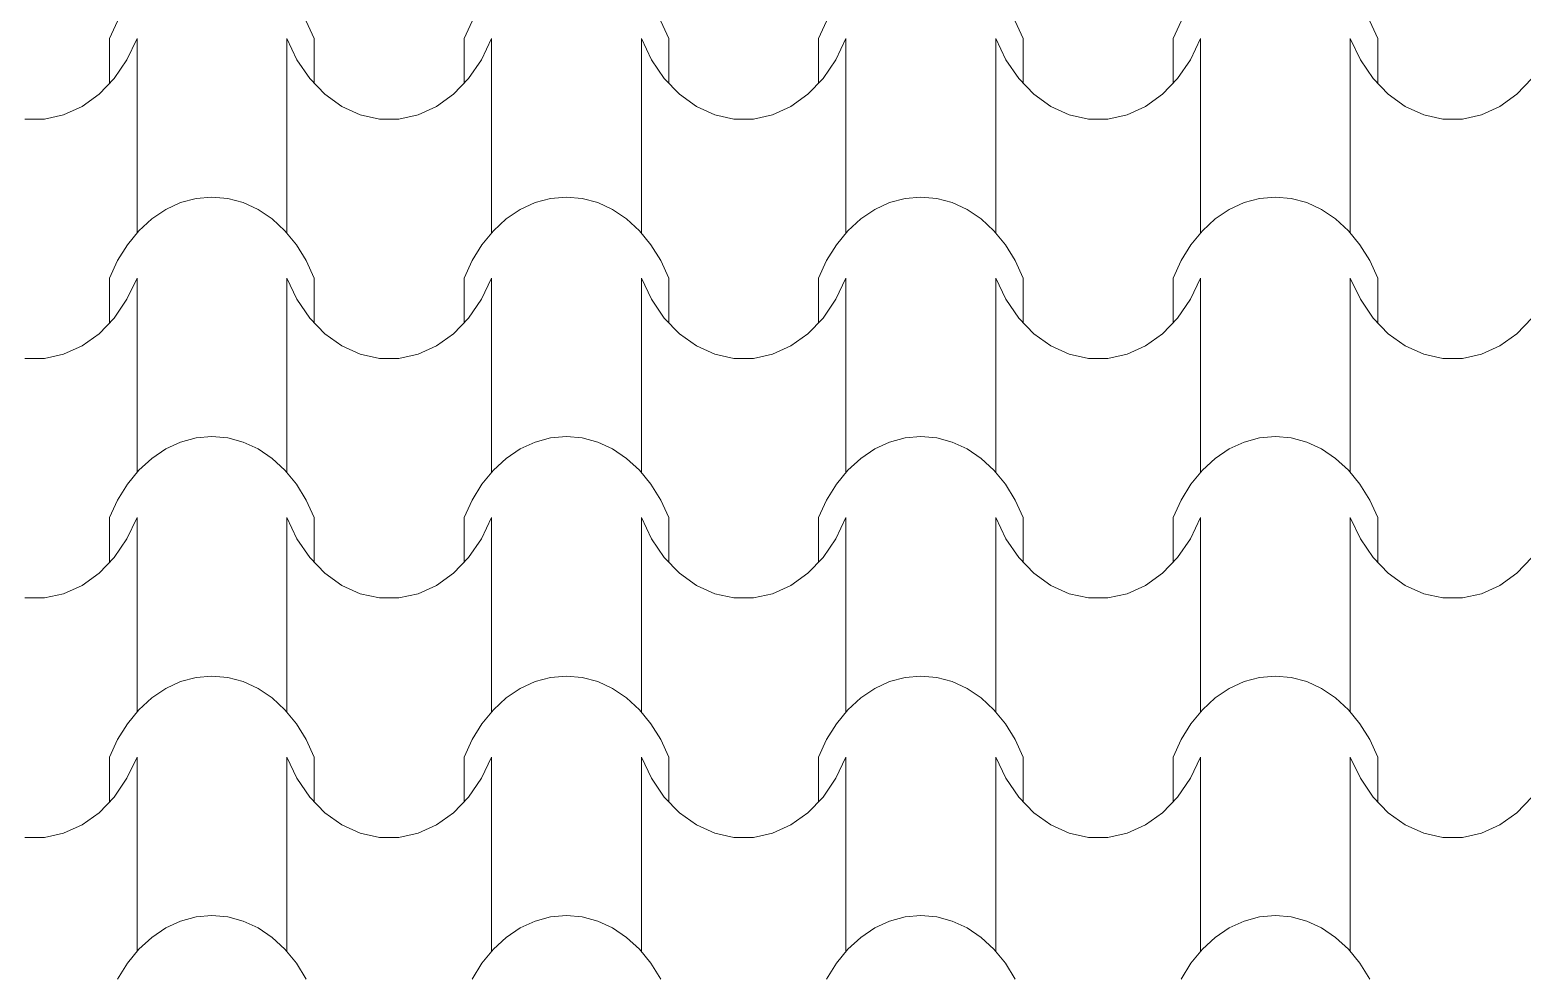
# Model space of a CAD drawing. Header units: millimetres. Extents: x 42452 to 2852333, y -419346 to 834876.
# Drawn here: x 2632390 to 2635234, y 659895 to 661689 of the extents above; entities that cross this region are included whole.
import ezdxf

# ---------------------------------------------------------------- set-up
doc = ezdxf.new("R2010")
doc.units = ezdxf.units.MM
doc.layers.add('M-2 keramitin shtrixi_Ном._пера__21_Pen_No__1', color=7, linetype='Continuous', lineweight=15)
doc.layers.add('memar', color=7, linetype='Continuous', lineweight=25)

# ---------------------------------------------------------------- blocks, each defined once
blk = doc.blocks.new('*X17')
at = {"layer": 'M-2 keramitin shtrixi_Ном._пера__21_Pen_No__1', "color": 7, "linetype": 'Continuous', "lineweight": 15}
for p, q in [((-253797.4, -1358159.7), (-253782.1, -1358126.5)), ((-253422.6, -1358126.5), (-253407.3, -1358159.7)), ((-253121.8, -1358159.7), (-253106.5, -1358126.5)), ((-252747.1, -1358126.5), (-252731.8, -1358159.7)), ((-252446.2, -1358159.7), (-252430.9, -1358126.5)), ((-252071.5, -1358126.5), (-252056.2, -1358159.7)), ((-251770.7, -1358159.7), (-251755.4, -1358126.5)), ((-251395.9, -1358126.5), (-251380.6, -1358159.7)), ((-253797.4, -1358244.8), (-253797.4, -1358159.7)), ((-253745.1, -1358159.7), (-253764.4, -1358200.3)), ((-253745.1, -1358344.8), (-253745.1, -1358159.7)), ((-253459.6, -1358344.8), (-253459.6, -1358159.7)), ((-253440.3, -1358200.3), (-253459.6, -1358159.7)), ((-253407.3, -1358244.8), (-253407.3, -1358159.7)), ((-253121.8, -1358244.8), (-253121.8, -1358159.7)), ((-253069.5, -1358159.7), (-253088.9, -1358200.3)), ((-253069.5, -1358344.8), (-253069.5, -1358159.7)), ((-252784, -1358344.8), (-252784, -1358159.7)), ((-252764.7, -1358200.3), (-252784, -1358159.7)), ((-252731.8, -1358244.8), (-252731.8, -1358159.7)), ((-252446.2, -1358244.8), (-252446.2, -1358159.7)), ((-252394, -1358159.7), (-252413.3, -1358200.3)), ((-252394, -1358344.8), (-252394, -1358159.7)), ((-252108.5, -1358344.8), (-252108.5, -1358159.7)), ((-252089.1, -1358200.3), (-252108.5, -1358159.7)), ((-252056.2, -1358244.8), (-252056.2, -1358159.7)), ((-251770.7, -1358244.8), (-251770.7, -1358159.7)), ((-251718.4, -1358159.7), (-251737.7, -1358200.3)), ((-251718.4, -1358344.8), (-251718.4, -1358159.7)), ((-251432.9, -1358344.8), (-251432.9, -1358159.7)), ((-251413.6, -1358200.3), (-251432.9, -1358159.7)), ((-251380.6, -1358244.8), (-251380.6, -1358159.7)), ((-253764.4, -1358200.3), (-253788.8, -1358236)), ((-253415.8, -1358236), (-253440.3, -1358200.3)), ((-253088.9, -1358200.3), (-253113.3, -1358236)), ((-252740.3, -1358236), (-252764.7, -1358200.3)), ((-252413.3, -1358200.3), (-252437.7, -1358236)), ((-252064.7, -1358236), (-252089.1, -1358200.3)), ((-251737.7, -1358200.3), (-251762.2, -1358236)), ((-251389.2, -1358236), (-251413.6, -1358200.3)), ((-253788.8, -1358236), (-253817.6, -1358265.9)), ((-253387, -1358265.9), (-253415.8, -1358236)), ((-253113.3, -1358236), (-253142.1, -1358265.9)), ((-252711.5, -1358265.9), (-252740.3, -1358236)), ((-252437.7, -1358236), (-252466.5, -1358265.9)), ((-252035.9, -1358265.9), (-252064.7, -1358236)), ((-251762.2, -1358236), (-251791, -1358265.9)), ((-251360.4, -1358265.9), (-251389.2, -1358236)), ((-251086.6, -1358236), (-251115.4, -1358265.9)), ((-253817.6, -1358265.9), (-253850, -1358289.1)), ((-253354.7, -1358289.1), (-253387, -1358265.9)), ((-253142.1, -1358265.9), (-253174.4, -1358289.1)), ((-252679.1, -1358289.1), (-252711.5, -1358265.9)), ((-252466.5, -1358265.9), (-252498.9, -1358289.1)), ((-252003.6, -1358289.1), (-252035.9, -1358265.9)), ((-251791, -1358265.9), (-251823.3, -1358289.1)), ((-251328, -1358289.1), (-251360.4, -1358265.9)), ((-251115.4, -1358265.9), (-251147.8, -1358289.1)), ((-253850, -1358289.1), (-253885, -1358305)), ((-253319.7, -1358305), (-253354.7, -1358289.1)), ((-253174.4, -1358289.1), (-253209.4, -1358305)), ((-252644.1, -1358305), (-252679.1, -1358289.1)), ((-252498.9, -1358289.1), (-252533.9, -1358305)), ((-251968.6, -1358305), (-252003.6, -1358289.1)), ((-251823.3, -1358289.1), (-251858.3, -1358305)), ((-251293, -1358305), (-251328, -1358289.1)), ((-251147.8, -1358289.1), (-251182.7, -1358305)), ((-253940.1, -1358313.1), (-253958.7, -1358313.1)), ((-253921.6, -1358313.1), (-253940.1, -1358313.1)), ((-253885, -1358305), (-253921.6, -1358313.1)), ((-253283.1, -1358313.1), (-253319.7, -1358305)), ((-253264.6, -1358313.1), (-253283.1, -1358313.1)), ((-253246, -1358313.1), (-253264.6, -1358313.1)), ((-253209.4, -1358305), (-253246, -1358313.1)), ((-252607.6, -1358313.1), (-252644.1, -1358305)), ((-252589, -1358313.1), (-252607.6, -1358313.1)), ((-252570.4, -1358313.1), (-252589, -1358313.1)), ((-252533.9, -1358305), (-252570.4, -1358313.1)), ((-251932, -1358313.1), (-251968.6, -1358305)), ((-251913.4, -1358313.1), (-251932, -1358313.1)), ((-251894.9, -1358313.1), (-251913.4, -1358313.1)), ((-251858.3, -1358305), (-251894.9, -1358313.1)), ((-251256.4, -1358313.1), (-251293, -1358305)), ((-251237.9, -1358313.1), (-251256.4, -1358313.1)), ((-251219.3, -1358313.1), (-251237.9, -1358313.1)), ((-251182.7, -1358305), (-251219.3, -1358313.1)), ((-253745.1, -1358529.9), (-253745.1, -1358344.8)), ((-253459.6, -1358529.9), (-253459.6, -1358344.8)), ((-253069.5, -1358529.9), (-253069.5, -1358344.8)), ((-252784, -1358529.9), (-252784, -1358344.8)), ((-252394, -1358529.9), (-252394, -1358344.8)), ((-252108.5, -1358529.9), (-252108.5, -1358344.8)), ((-251718.4, -1358529.9), (-251718.4, -1358344.8)), ((-251432.9, -1358529.9), (-251432.9, -1358344.8)), ((-253662, -1358472.4), (-253632.4, -1358464.4)), ((-253632.4, -1358464.4), (-253602.3, -1358461.8)), ((-253602.3, -1358461.8), (-253572.2, -1358464.4)), ((-253572.2, -1358464.4), (-253542.7, -1358472.4)), ((-252986.4, -1358472.4), (-252956.9, -1358464.4)), ((-252956.9, -1358464.4), (-252926.8, -1358461.8)), ((-252926.8, -1358461.8), (-252896.7, -1358464.4)), ((-252896.7, -1358464.4), (-252867.2, -1358472.4)), ((-252310.8, -1358472.4), (-252281.3, -1358464.4)), ((-252281.3, -1358464.4), (-252251.2, -1358461.8)), ((-252251.2, -1358461.8), (-252221.1, -1358464.4)), ((-252221.1, -1358464.4), (-252191.6, -1358472.4)), ((-251635.3, -1358472.4), (-251605.8, -1358464.4)), ((-251605.8, -1358464.4), (-251575.7, -1358461.8)), ((-251575.7, -1358461.8), (-251545.6, -1358464.4)), ((-251545.6, -1358464.4), (-251516, -1358472.4)), ((-253717, -1358503.5), (-253690.3, -1358485.5)), ((-253690.3, -1358485.5), (-253662, -1358472.4)), ((-253542.7, -1358472.4), (-253514.3, -1358485.5)), ((-253514.3, -1358485.5), (-253487.7, -1358503.5)), ((-253041.5, -1358503.5), (-253014.8, -1358485.5)), ((-253014.8, -1358485.5), (-252986.4, -1358472.4)), ((-252867.2, -1358472.4), (-252838.8, -1358485.5)), ((-252838.8, -1358485.5), (-252812.1, -1358503.5)), ((-252365.9, -1358503.5), (-252339.2, -1358485.5)), ((-252339.2, -1358485.5), (-252310.8, -1358472.4)), ((-252191.6, -1358472.4), (-252163.2, -1358485.5)), ((-252163.2, -1358485.5), (-252136.5, -1358503.5)), ((-251690.3, -1358503.5), (-251663.7, -1358485.5)), ((-251663.7, -1358485.5), (-251635.3, -1358472.4)), ((-251516, -1358472.4), (-251487.7, -1358485.5)), ((-251487.7, -1358485.5), (-251461, -1358503.5)), ((-253763.3, -1358552.6), (-253741.5, -1358526)), ((-253741.5, -1358526), (-253717, -1358503.5)), ((-253487.7, -1358503.5), (-253463.2, -1358526)), ((-253463.2, -1358526), (-253441.3, -1358552.6)), ((-253087.8, -1358552.6), (-253066, -1358526)), ((-253066, -1358526), (-253041.5, -1358503.5)), ((-252812.1, -1358503.5), (-252787.6, -1358526)), ((-252787.6, -1358526), (-252765.8, -1358552.6)), ((-252412.2, -1358552.6), (-252390.4, -1358526)), ((-252390.4, -1358526), (-252365.9, -1358503.5)), ((-252136.5, -1358503.5), (-252112, -1358526)), ((-252112, -1358526), (-252090.2, -1358552.6)), ((-251736.7, -1358552.6), (-251714.8, -1358526)), ((-251714.8, -1358526), (-251690.3, -1358503.5)), ((-251461, -1358503.5), (-251436.5, -1358526)), ((-251436.5, -1358526), (-251414.7, -1358552.6)), ((-253782.1, -1358582.8), (-253763.3, -1358552.6)), ((-253441.3, -1358552.6), (-253422.6, -1358582.8)), ((-253106.5, -1358582.8), (-253087.8, -1358552.6)), ((-252765.8, -1358552.6), (-252747.1, -1358582.8)), ((-252430.9, -1358582.8), (-252412.2, -1358552.6)), ((-252090.2, -1358552.6), (-252071.5, -1358582.8)), ((-251755.4, -1358582.8), (-251736.7, -1358552.6)), ((-251414.7, -1358552.6), (-251395.9, -1358582.8)), ((-253797.4, -1358616.1), (-253782.1, -1358582.8)), ((-253422.6, -1358582.8), (-253407.3, -1358616.1)), ((-253121.8, -1358616.1), (-253106.5, -1358582.8)), ((-252747.1, -1358582.8), (-252731.8, -1358616.1)), ((-252446.2, -1358616.1), (-252430.9, -1358582.8)), ((-252071.5, -1358582.8), (-252056.2, -1358616.1)), ((-251770.7, -1358616.1), (-251755.4, -1358582.8)), ((-251395.9, -1358582.8), (-251380.6, -1358616.1)), ((-253797.4, -1358701.2), (-253797.4, -1358616.1)), ((-253745.1, -1358616.1), (-253764.4, -1358656.6)), ((-253745.1, -1358801.2), (-253745.1, -1358616.1)), ((-253459.6, -1358801.2), (-253459.6, -1358616.1)), ((-253440.3, -1358656.6), (-253459.6, -1358616.1)), ((-253407.3, -1358701.2), (-253407.3, -1358616.1)), ((-253121.8, -1358701.2), (-253121.8, -1358616.1)), ((-253069.5, -1358616.1), (-253088.9, -1358656.6)), ((-253069.5, -1358801.2), (-253069.5, -1358616.1)), ((-252784, -1358801.2), (-252784, -1358616.1)), ((-252764.7, -1358656.6), (-252784, -1358616.1)), ((-252731.8, -1358701.2), (-252731.8, -1358616.1)), ((-252446.2, -1358701.2), (-252446.2, -1358616.1)), ((-252394, -1358616.1), (-252413.3, -1358656.6)), ((-252394, -1358801.2), (-252394, -1358616.1)), ((-252108.5, -1358801.2), (-252108.5, -1358616.1)), ((-252089.1, -1358656.6), (-252108.5, -1358616.1)), ((-252056.2, -1358701.2), (-252056.2, -1358616.1)), ((-251770.7, -1358701.2), (-251770.7, -1358616.1)), ((-251718.4, -1358616.1), (-251737.7, -1358656.6)), ((-251718.4, -1358801.2), (-251718.4, -1358616.1)), ((-251432.9, -1358801.2), (-251432.9, -1358616.1)), ((-251413.6, -1358656.6), (-251432.9, -1358616.1)), ((-251380.6, -1358701.2), (-251380.6, -1358616.1)), ((-253764.4, -1358656.6), (-253788.8, -1358692.3)), ((-253415.8, -1358692.3), (-253440.3, -1358656.6)), ((-253088.9, -1358656.6), (-253113.3, -1358692.3)), ((-252740.3, -1358692.3), (-252764.7, -1358656.6)), ((-252413.3, -1358656.6), (-252437.7, -1358692.3)), ((-252064.7, -1358692.3), (-252089.1, -1358656.6)), ((-251737.7, -1358656.6), (-251762.2, -1358692.3)), ((-251389.2, -1358692.3), (-251413.6, -1358656.6)), ((-253788.8, -1358692.3), (-253817.6, -1358722.2)), ((-253387, -1358722.2), (-253415.8, -1358692.3)), ((-253113.3, -1358692.3), (-253142.1, -1358722.2)), ((-252711.5, -1358722.2), (-252740.3, -1358692.3)), ((-252437.7, -1358692.3), (-252466.5, -1358722.2)), ((-252035.9, -1358722.2), (-252064.7, -1358692.3)), ((-251762.2, -1358692.3), (-251791, -1358722.2)), ((-251360.4, -1358722.2), (-251389.2, -1358692.3)), ((-251086.6, -1358692.3), (-251115.4, -1358722.2)), ((-253817.6, -1358722.2), (-253850, -1358745.5)), ((-253354.7, -1358745.5), (-253387, -1358722.2)), ((-253142.1, -1358722.2), (-253174.4, -1358745.5)), ((-252679.1, -1358745.5), (-252711.5, -1358722.2)), ((-252466.5, -1358722.2), (-252498.9, -1358745.5)), ((-252003.6, -1358745.5), (-252035.9, -1358722.2)), ((-251791, -1358722.2), (-251823.3, -1358745.5)), ((-251328, -1358745.5), (-251360.4, -1358722.2)), ((-251115.4, -1358722.2), (-251147.8, -1358745.5)), ((-253850, -1358745.5), (-253885, -1358761.3)), ((-253319.7, -1358761.3), (-253354.7, -1358745.5)), ((-253174.4, -1358745.5), (-253209.4, -1358761.3)), ((-252644.1, -1358761.3), (-252679.1, -1358745.5)), ((-252498.9, -1358745.5), (-252533.9, -1358761.3)), ((-251968.6, -1358761.3), (-252003.6, -1358745.5)), ((-251823.3, -1358745.5), (-251858.3, -1358761.3)), ((-251293, -1358761.3), (-251328, -1358745.5)), ((-251147.8, -1358745.5), (-251182.7, -1358761.3)), ((-253940.1, -1358769.4), (-253958.7, -1358769.4)), ((-253921.6, -1358769.4), (-253940.1, -1358769.4)), ((-253885, -1358761.3), (-253921.6, -1358769.4)), ((-253283.1, -1358769.4), (-253319.7, -1358761.3)), ((-253264.6, -1358769.4), (-253283.1, -1358769.4)), ((-253246, -1358769.4), (-253264.6, -1358769.4)), ((-253209.4, -1358761.3), (-253246, -1358769.4)), ((-252607.6, -1358769.4), (-252644.1, -1358761.3)), ((-252589, -1358769.4), (-252607.6, -1358769.4)), ((-252570.4, -1358769.4), (-252589, -1358769.4)), ((-252533.9, -1358761.3), (-252570.4, -1358769.4)), ((-251932, -1358769.4), (-251968.6, -1358761.3)), ((-251913.4, -1358769.4), (-251932, -1358769.4)), ((-251894.9, -1358769.4), (-251913.4, -1358769.4)), ((-251858.3, -1358761.3), (-251894.9, -1358769.4)), ((-251256.4, -1358769.4), (-251293, -1358761.3)), ((-251237.9, -1358769.4), (-251256.4, -1358769.4)), ((-251219.3, -1358769.4), (-251237.9, -1358769.4)), ((-251182.7, -1358761.3), (-251219.3, -1358769.4)), ((-253745.1, -1358986.2), (-253745.1, -1358801.2)), ((-253459.6, -1358986.2), (-253459.6, -1358801.2)), ((-253069.5, -1358986.2), (-253069.5, -1358801.2)), ((-252784, -1358986.2), (-252784, -1358801.2)), ((-252394, -1358986.2), (-252394, -1358801.2)), ((-252108.5, -1358986.2), (-252108.5, -1358801.2)), ((-251718.4, -1358986.2), (-251718.4, -1358801.2)), ((-251432.9, -1358986.2), (-251432.9, -1358801.2)), ((-253662, -1358928.8), (-253632.4, -1358920.8)), ((-253632.4, -1358920.8), (-253602.3, -1358918.1)), ((-253602.3, -1358918.1), (-253572.2, -1358920.8)), ((-253572.2, -1358920.8), (-253542.7, -1358928.8)), ((-252986.4, -1358928.8), (-252956.9, -1358920.8)), ((-252956.9, -1358920.8), (-252926.8, -1358918.1)), ((-252926.8, -1358918.1), (-252896.7, -1358920.8)), ((-252896.7, -1358920.8), (-252867.2, -1358928.8)), ((-252310.8, -1358928.8), (-252281.3, -1358920.8)), ((-252281.3, -1358920.8), (-252251.2, -1358918.1)), ((-252251.2, -1358918.1), (-252221.1, -1358920.8)), ((-252221.1, -1358920.8), (-252191.6, -1358928.8)), ((-251635.3, -1358928.8), (-251605.8, -1358920.8)), ((-251605.8, -1358920.8), (-251575.7, -1358918.1)), ((-251575.7, -1358918.1), (-251545.6, -1358920.8)), ((-251545.6, -1358920.8), (-251516, -1358928.8)), ((-253717, -1358959.8), (-253690.3, -1358941.8)), ((-253690.3, -1358941.8), (-253662, -1358928.8)), ((-253542.7, -1358928.8), (-253514.3, -1358941.8)), ((-253514.3, -1358941.8), (-253487.7, -1358959.8)), ((-253041.5, -1358959.8), (-253014.8, -1358941.8)), ((-253014.8, -1358941.8), (-252986.4, -1358928.8)), ((-252867.2, -1358928.8), (-252838.8, -1358941.8)), ((-252838.8, -1358941.8), (-252812.1, -1358959.8)), ((-252365.9, -1358959.8), (-252339.2, -1358941.8)), ((-252339.2, -1358941.8), (-252310.8, -1358928.8)), ((-252191.6, -1358928.8), (-252163.2, -1358941.8)), ((-252163.2, -1358941.8), (-252136.5, -1358959.8)), ((-251690.3, -1358959.8), (-251663.7, -1358941.8)), ((-251663.7, -1358941.8), (-251635.3, -1358928.8)), ((-251516, -1358928.8), (-251487.7, -1358941.8)), ((-251487.7, -1358941.8), (-251461, -1358959.8)), ((-253741.5, -1358982.3), (-253717, -1358959.8)), ((-253487.7, -1358959.8), (-253463.2, -1358982.3)), ((-253066, -1358982.3), (-253041.5, -1358959.8)), ((-252812.1, -1358959.8), (-252787.6, -1358982.3)), ((-252390.4, -1358982.3), (-252365.9, -1358959.8)), ((-252136.5, -1358959.8), (-252112, -1358982.3)), ((-251714.8, -1358982.3), (-251690.3, -1358959.8)), ((-251461, -1358959.8), (-251436.5, -1358982.3)), ((-253782.1, -1359039.2), (-253763.3, -1359009)), ((-253763.3, -1359009), (-253741.5, -1358982.3)), ((-253463.2, -1358982.3), (-253441.3, -1359009)), ((-253441.3, -1359009), (-253422.6, -1359039.2)), ((-253106.5, -1359039.2), (-253087.8, -1359009)), ((-253087.8, -1359009), (-253066, -1358982.3)), ((-252787.6, -1358982.3), (-252765.8, -1359009)), ((-252765.8, -1359009), (-252747.1, -1359039.2)), ((-252430.9, -1359039.2), (-252412.2, -1359009)), ((-252412.2, -1359009), (-252390.4, -1358982.3)), ((-252112, -1358982.3), (-252090.2, -1359009)), ((-252090.2, -1359009), (-252071.5, -1359039.2)), ((-251755.4, -1359039.2), (-251736.7, -1359009)), ((-251736.7, -1359009), (-251714.8, -1358982.3)), ((-251436.5, -1358982.3), (-251414.7, -1359009)), ((-251414.7, -1359009), (-251395.9, -1359039.2)), ((-253797.4, -1359072.4), (-253782.1, -1359039.2)), ((-253422.6, -1359039.2), (-253407.3, -1359072.4)), ((-253121.8, -1359072.4), (-253106.5, -1359039.2)), ((-252747.1, -1359039.2), (-252731.8, -1359072.4)), ((-252446.2, -1359072.4), (-252430.9, -1359039.2)), ((-252071.5, -1359039.2), (-252056.2, -1359072.4)), ((-251770.7, -1359072.4), (-251755.4, -1359039.2)), ((-251395.9, -1359039.2), (-251380.6, -1359072.4)), ((-253797.4, -1359157.5), (-253797.4, -1359072.4)), ((-253745.1, -1359072.4), (-253764.4, -1359113)), ((-253745.1, -1359257.5), (-253745.1, -1359072.4)), ((-253459.6, -1359257.5), (-253459.6, -1359072.4)), ((-253440.3, -1359113), (-253459.6, -1359072.4)), ((-253407.3, -1359157.5), (-253407.3, -1359072.4)), ((-253121.8, -1359157.5), (-253121.8, -1359072.4)), ((-253069.5, -1359072.4), (-253088.9, -1359113)), ((-253069.5, -1359257.5), (-253069.5, -1359072.4)), ((-252784, -1359257.5), (-252784, -1359072.4)), ((-252764.7, -1359113), (-252784, -1359072.4)), ((-252731.8, -1359157.5), (-252731.8, -1359072.4)), ((-252446.2, -1359157.5), (-252446.2, -1359072.4)), ((-252394, -1359072.4), (-252413.3, -1359113)), ((-252394, -1359257.5), (-252394, -1359072.4)), ((-252108.5, -1359257.5), (-252108.5, -1359072.4)), ((-252089.1, -1359113), (-252108.5, -1359072.4)), ((-252056.2, -1359157.5), (-252056.2, -1359072.4)), ((-251770.7, -1359157.5), (-251770.7, -1359072.4)), ((-251718.4, -1359072.4), (-251737.7, -1359113)), ((-251718.4, -1359257.5), (-251718.4, -1359072.4)), ((-251432.9, -1359257.5), (-251432.9, -1359072.4)), ((-251413.6, -1359113), (-251432.9, -1359072.4)), ((-251380.6, -1359157.5), (-251380.6, -1359072.4)), ((-253764.4, -1359113), (-253788.8, -1359148.7)), ((-253415.8, -1359148.7), (-253440.3, -1359113)), ((-253088.9, -1359113), (-253113.3, -1359148.7)), ((-252740.3, -1359148.7), (-252764.7, -1359113)), ((-252413.3, -1359113), (-252437.7, -1359148.7)), ((-252064.7, -1359148.7), (-252089.1, -1359113)), ((-251737.7, -1359113), (-251762.2, -1359148.7)), ((-251389.2, -1359148.7), (-251413.6, -1359113)), ((-253788.8, -1359148.7), (-253817.6, -1359178.6)), ((-253387, -1359178.6), (-253415.8, -1359148.7)), ((-253113.3, -1359148.7), (-253142.1, -1359178.6)), ((-252711.5, -1359178.6), (-252740.3, -1359148.7)), ((-252437.7, -1359148.7), (-252466.5, -1359178.6)), ((-252035.9, -1359178.6), (-252064.7, -1359148.7)), ((-251762.2, -1359148.7), (-251791, -1359178.6)), ((-251360.4, -1359178.6), (-251389.2, -1359148.7)), ((-251086.6, -1359148.7), (-251115.4, -1359178.6)), ((-253817.6, -1359178.6), (-253850, -1359201.8)), ((-253354.7, -1359201.8), (-253387, -1359178.6)), ((-253142.1, -1359178.6), (-253174.4, -1359201.8)), ((-252679.1, -1359201.8), (-252711.5, -1359178.6)), ((-252466.5, -1359178.6), (-252498.9, -1359201.8)), ((-252003.6, -1359201.8), (-252035.9, -1359178.6)), ((-251791, -1359178.6), (-251823.3, -1359201.8)), ((-251328, -1359201.8), (-251360.4, -1359178.6)), ((-251115.4, -1359178.6), (-251147.8, -1359201.8)), ((-253850, -1359201.8), (-253885, -1359217.7)), ((-253319.7, -1359217.7), (-253354.7, -1359201.8)), ((-253174.4, -1359201.8), (-253209.4, -1359217.7)), ((-252644.1, -1359217.7), (-252679.1, -1359201.8)), ((-252498.9, -1359201.8), (-252533.9, -1359217.7)), ((-251968.6, -1359217.7), (-252003.6, -1359201.8)), ((-251823.3, -1359201.8), (-251858.3, -1359217.7)), ((-251293, -1359217.7), (-251328, -1359201.8)), ((-251147.8, -1359201.8), (-251182.7, -1359217.7)), ((-253940.1, -1359225.7), (-253958.7, -1359225.7)), ((-253921.6, -1359225.7), (-253940.1, -1359225.7)), ((-253885, -1359217.7), (-253921.6, -1359225.7)), ((-253283.1, -1359225.7), (-253319.7, -1359217.7)), ((-253264.6, -1359225.7), (-253283.1, -1359225.7)), ((-253246, -1359225.7), (-253264.6, -1359225.7)), ((-253209.4, -1359217.7), (-253246, -1359225.7)), ((-252607.6, -1359225.7), (-252644.1, -1359217.7)), ((-252589, -1359225.7), (-252607.6, -1359225.7)), ((-252570.4, -1359225.7), (-252589, -1359225.7)), ((-252533.9, -1359217.7), (-252570.4, -1359225.7)), ((-251932, -1359225.7), (-251968.6, -1359217.7)), ((-251913.4, -1359225.7), (-251932, -1359225.7)), ((-251894.9, -1359225.7), (-251913.4, -1359225.7)), ((-251858.3, -1359217.7), (-251894.9, -1359225.7)), ((-251256.4, -1359225.7), (-251293, -1359217.7)), ((-251237.9, -1359225.7), (-251256.4, -1359225.7)), ((-251219.3, -1359225.7), (-251237.9, -1359225.7)), ((-251182.7, -1359217.7), (-251219.3, -1359225.7)), ((-253745.1, -1359442.6), (-253745.1, -1359257.5)), ((-253459.6, -1359442.6), (-253459.6, -1359257.5)), ((-253069.5, -1359442.6), (-253069.5, -1359257.5)), ((-252784, -1359442.6), (-252784, -1359257.5)), ((-252394, -1359442.6), (-252394, -1359257.5)), ((-252108.5, -1359442.6), (-252108.5, -1359257.5)), ((-251718.4, -1359442.6), (-251718.4, -1359257.5)), ((-251432.9, -1359442.6), (-251432.9, -1359257.5)), ((-253662, -1359385.1), (-253632.4, -1359377.1)), ((-253632.4, -1359377.1), (-253602.3, -1359374.5)), ((-253602.3, -1359374.5), (-253572.2, -1359377.1)), ((-253572.2, -1359377.1), (-253542.7, -1359385.1)), ((-252986.4, -1359385.1), (-252956.9, -1359377.1)), ((-252956.9, -1359377.1), (-252926.8, -1359374.5)), ((-252926.8, -1359374.5), (-252896.7, -1359377.1)), ((-252896.7, -1359377.1), (-252867.2, -1359385.1)), ((-252310.8, -1359385.1), (-252281.3, -1359377.1)), ((-252281.3, -1359377.1), (-252251.2, -1359374.5)), ((-252251.2, -1359374.5), (-252221.1, -1359377.1)), ((-252221.1, -1359377.1), (-252191.6, -1359385.1)), ((-251635.3, -1359385.1), (-251605.8, -1359377.1)), ((-251605.8, -1359377.1), (-251575.7, -1359374.5)), ((-251575.7, -1359374.5), (-251545.6, -1359377.1)), ((-251545.6, -1359377.1), (-251516, -1359385.1)), ((-253717, -1359416.2), (-253690.3, -1359398.2)), ((-253690.3, -1359398.2), (-253662, -1359385.1)), ((-253542.7, -1359385.1), (-253514.3, -1359398.2)), ((-253514.3, -1359398.2), (-253487.7, -1359416.2)), ((-253041.5, -1359416.2), (-253014.8, -1359398.2)), ((-253014.8, -1359398.2), (-252986.4, -1359385.1)), ((-252867.2, -1359385.1), (-252838.8, -1359398.2)), ((-252838.8, -1359398.2), (-252812.1, -1359416.2)), ((-252365.9, -1359416.2), (-252339.2, -1359398.2)), ((-252339.2, -1359398.2), (-252310.8, -1359385.1)), ((-252191.6, -1359385.1), (-252163.2, -1359398.2)), ((-252163.2, -1359398.2), (-252136.5, -1359416.2)), ((-251690.3, -1359416.2), (-251663.7, -1359398.2)), ((-251663.7, -1359398.2), (-251635.3, -1359385.1)), ((-251516, -1359385.1), (-251487.7, -1359398.2)), ((-251487.7, -1359398.2), (-251461, -1359416.2)), ((-253741.5, -1359438.7), (-253717, -1359416.2)), ((-253487.7, -1359416.2), (-253463.2, -1359438.7)), ((-253066, -1359438.7), (-253041.5, -1359416.2)), ((-252812.1, -1359416.2), (-252787.6, -1359438.7)), ((-252390.4, -1359438.7), (-252365.9, -1359416.2)), ((-252136.5, -1359416.2), (-252112, -1359438.7)), ((-251714.8, -1359438.7), (-251690.3, -1359416.2)), ((-251461, -1359416.2), (-251436.5, -1359438.7)), ((-253782.1, -1359495.5), (-253763.3, -1359465.3)), ((-253763.3, -1359465.3), (-253741.5, -1359438.7)), ((-253463.2, -1359438.7), (-253441.3, -1359465.3)), ((-253441.3, -1359465.3), (-253422.6, -1359495.5)), ((-253106.5, -1359495.5), (-253087.8, -1359465.3)), ((-253087.8, -1359465.3), (-253066, -1359438.7)), ((-252787.6, -1359438.7), (-252765.8, -1359465.3)), ((-252765.8, -1359465.3), (-252747.1, -1359495.5)), ((-252430.9, -1359495.5), (-252412.2, -1359465.3)), ((-252412.2, -1359465.3), (-252390.4, -1359438.7)), ((-252112, -1359438.7), (-252090.2, -1359465.3)), ((-252090.2, -1359465.3), (-252071.5, -1359495.5)), ((-251755.4, -1359495.5), (-251736.7, -1359465.3)), ((-251736.7, -1359465.3), (-251714.8, -1359438.7)), ((-251436.5, -1359438.7), (-251414.7, -1359465.3)), ((-251414.7, -1359465.3), (-251395.9, -1359495.5)), ((-253797.4, -1359528.8), (-253782.1, -1359495.5)), ((-253422.6, -1359495.5), (-253407.3, -1359528.8)), ((-253121.8, -1359528.8), (-253106.5, -1359495.5)), ((-252747.1, -1359495.5), (-252731.8, -1359528.8)), ((-252446.2, -1359528.8), (-252430.9, -1359495.5)), ((-252071.5, -1359495.5), (-252056.2, -1359528.8)), ((-251770.7, -1359528.8), (-251755.4, -1359495.5)), ((-251395.9, -1359495.5), (-251380.6, -1359528.8)), ((-253797.4, -1359613.9), (-253797.4, -1359528.8)), ((-253745.1, -1359528.8), (-253764.4, -1359569.3)), ((-253745.1, -1359713.9), (-253745.1, -1359528.8)), ((-253459.6, -1359713.9), (-253459.6, -1359528.8)), ((-253440.3, -1359569.3), (-253459.6, -1359528.8)), ((-253407.3, -1359613.9), (-253407.3, -1359528.8)), ((-253121.8, -1359613.9), (-253121.8, -1359528.8)), ((-253069.5, -1359528.8), (-253088.9, -1359569.3)), ((-253069.5, -1359713.9), (-253069.5, -1359528.8)), ((-252784, -1359713.9), (-252784, -1359528.8)), ((-252764.7, -1359569.3), (-252784, -1359528.8)), ((-252731.8, -1359613.9), (-252731.8, -1359528.8)), ((-252446.2, -1359613.9), (-252446.2, -1359528.8)), ((-252394, -1359528.8), (-252413.3, -1359569.3)), ((-252394, -1359713.9), (-252394, -1359528.8)), ((-252108.5, -1359713.9), (-252108.5, -1359528.8)), ((-252089.1, -1359569.3), (-252108.5, -1359528.8)), ((-252056.2, -1359613.9), (-252056.2, -1359528.8)), ((-251770.7, -1359613.9), (-251770.7, -1359528.8)), ((-251718.4, -1359528.8), (-251737.7, -1359569.3)), ((-251718.4, -1359713.9), (-251718.4, -1359528.8)), ((-251432.9, -1359713.9), (-251432.9, -1359528.8)), ((-251413.6, -1359569.3), (-251432.9, -1359528.8)), ((-251380.6, -1359613.9), (-251380.6, -1359528.8)), ((-253764.4, -1359569.3), (-253788.8, -1359605)), ((-253415.8, -1359605), (-253440.3, -1359569.3)), ((-253088.9, -1359569.3), (-253113.3, -1359605)), ((-252740.3, -1359605), (-252764.7, -1359569.3)), ((-252413.3, -1359569.3), (-252437.7, -1359605)), ((-252064.7, -1359605), (-252089.1, -1359569.3)), ((-251737.7, -1359569.3), (-251762.2, -1359605)), ((-251389.2, -1359605), (-251413.6, -1359569.3)), ((-253788.8, -1359605), (-253817.6, -1359634.9)), ((-253387, -1359634.9), (-253415.8, -1359605)), ((-253113.3, -1359605), (-253142.1, -1359634.9)), ((-252711.5, -1359634.9), (-252740.3, -1359605)), ((-252437.7, -1359605), (-252466.5, -1359634.9)), ((-252035.9, -1359634.9), (-252064.7, -1359605)), ((-251762.2, -1359605), (-251791, -1359634.9)), ((-251360.4, -1359634.9), (-251389.2, -1359605)), ((-251086.6, -1359605), (-251115.4, -1359634.9)), ((-253817.6, -1359634.9), (-253850, -1359658.2)), ((-253354.7, -1359658.2), (-253387, -1359634.9)), ((-253142.1, -1359634.9), (-253174.4, -1359658.2)), ((-252679.1, -1359658.2), (-252711.5, -1359634.9)), ((-252466.5, -1359634.9), (-252498.9, -1359658.2)), ((-252003.6, -1359658.2), (-252035.9, -1359634.9)), ((-251791, -1359634.9), (-251823.3, -1359658.2)), ((-251328, -1359658.2), (-251360.4, -1359634.9)), ((-251115.4, -1359634.9), (-251147.8, -1359658.2)), ((-253850, -1359658.2), (-253885, -1359674)), ((-253319.7, -1359674), (-253354.7, -1359658.2)), ((-253174.4, -1359658.2), (-253209.4, -1359674)), ((-252644.1, -1359674), (-252679.1, -1359658.2)), ((-252498.9, -1359658.2), (-252533.9, -1359674)), ((-251968.6, -1359674), (-252003.6, -1359658.2)), ((-251823.3, -1359658.2), (-251858.3, -1359674)), ((-251293, -1359674), (-251328, -1359658.2)), ((-251147.8, -1359658.2), (-251182.7, -1359674)), ((-253940.1, -1359682.1), (-253958.7, -1359682.1)), ((-253921.6, -1359682.1), (-253940.1, -1359682.1)), ((-253885, -1359674), (-253921.6, -1359682.1)), ((-253283.1, -1359682.1), (-253319.7, -1359674)), ((-253264.6, -1359682.1), (-253283.1, -1359682.1)), ((-253246, -1359682.1), (-253264.6, -1359682.1)), ((-253209.4, -1359674), (-253246, -1359682.1)), ((-252607.6, -1359682.1), (-252644.1, -1359674)), ((-252589, -1359682.1), (-252607.6, -1359682.1)), ((-252570.4, -1359682.1), (-252589, -1359682.1)), ((-252533.9, -1359674), (-252570.4, -1359682.1)), ((-251932, -1359682.1), (-251968.6, -1359674)), ((-251913.4, -1359682.1), (-251932, -1359682.1)), ((-251894.9, -1359682.1), (-251913.4, -1359682.1)), ((-251858.3, -1359674), (-251894.9, -1359682.1)), ((-251256.4, -1359682.1), (-251293, -1359674)), ((-251237.9, -1359682.1), (-251256.4, -1359682.1)), ((-251219.3, -1359682.1), (-251237.9, -1359682.1)), ((-251182.7, -1359674), (-251219.3, -1359682.1)), ((-253745.1, -1359898.9), (-253745.1, -1359713.9)), ((-253459.6, -1359898.9), (-253459.6, -1359713.9)), ((-253069.5, -1359898.9), (-253069.5, -1359713.9)), ((-252784, -1359898.9), (-252784, -1359713.9)), ((-252394, -1359898.9), (-252394, -1359713.9)), ((-252108.5, -1359898.9), (-252108.5, -1359713.9)), ((-251718.4, -1359898.9), (-251718.4, -1359713.9)), ((-251432.9, -1359898.9), (-251432.9, -1359713.9)), ((-253662, -1359841.4), (-253632.4, -1359833.5)), ((-253632.4, -1359833.5), (-253602.3, -1359830.8)), ((-253602.3, -1359830.8), (-253572.2, -1359833.5)), ((-253572.2, -1359833.5), (-253542.7, -1359841.4)), ((-252986.4, -1359841.4), (-252956.9, -1359833.5)), ((-252956.9, -1359833.5), (-252926.8, -1359830.8)), ((-252926.8, -1359830.8), (-252896.7, -1359833.5)), ((-252896.7, -1359833.5), (-252867.2, -1359841.4)), ((-252310.8, -1359841.4), (-252281.3, -1359833.5)), ((-252281.3, -1359833.5), (-252251.2, -1359830.8)), ((-252251.2, -1359830.8), (-252221.1, -1359833.5)), ((-252221.1, -1359833.5), (-252191.6, -1359841.4)), ((-251635.3, -1359841.4), (-251605.8, -1359833.5)), ((-251605.8, -1359833.5), (-251575.7, -1359830.8)), ((-251575.7, -1359830.8), (-251545.6, -1359833.5)), ((-251545.6, -1359833.5), (-251516, -1359841.4)), ((-253717, -1359872.5), (-253690.3, -1359854.5)), ((-253690.3, -1359854.5), (-253662, -1359841.4)), ((-253542.7, -1359841.4), (-253514.3, -1359854.5)), ((-253514.3, -1359854.5), (-253487.7, -1359872.5)), ((-253041.5, -1359872.5), (-253014.8, -1359854.5)), ((-253014.8, -1359854.5), (-252986.4, -1359841.4)), ((-252867.2, -1359841.4), (-252838.8, -1359854.5)), ((-252838.8, -1359854.5), (-252812.1, -1359872.5)), ((-252365.9, -1359872.5), (-252339.2, -1359854.5)), ((-252339.2, -1359854.5), (-252310.8, -1359841.4)), ((-252191.6, -1359841.4), (-252163.2, -1359854.5)), ((-252163.2, -1359854.5), (-252136.5, -1359872.5)), ((-251690.3, -1359872.5), (-251663.7, -1359854.5)), ((-251663.7, -1359854.5), (-251635.3, -1359841.4)), ((-251516, -1359841.4), (-251487.7, -1359854.5)), ((-251487.7, -1359854.5), (-251461, -1359872.5)), ((-253741.5, -1359895), (-253717, -1359872.5)), ((-253487.7, -1359872.5), (-253463.2, -1359895)), ((-253066, -1359895), (-253041.5, -1359872.5)), ((-252812.1, -1359872.5), (-252787.6, -1359895)), ((-252390.4, -1359895), (-252365.9, -1359872.5)), ((-252136.5, -1359872.5), (-252112, -1359895)), ((-251714.8, -1359895), (-251690.3, -1359872.5)), ((-251461, -1359872.5), (-251436.5, -1359895)), ((-253763.3, -1359921.7), (-253741.5, -1359895)), ((-253463.2, -1359895), (-253441.3, -1359921.7)), ((-253087.8, -1359921.7), (-253066, -1359895)), ((-252787.6, -1359895), (-252765.8, -1359921.7)), ((-252412.2, -1359921.7), (-252390.4, -1359895)), ((-252112, -1359895), (-252090.2, -1359921.7)), ((-251736.7, -1359921.7), (-251714.8, -1359895)), ((-251436.5, -1359895), (-251414.7, -1359921.7)), ((-253782.1, -1359951.9), (-253763.3, -1359921.7)), ((-253441.3, -1359921.7), (-253422.6, -1359951.9)), ((-253106.5, -1359951.9), (-253087.8, -1359921.7)), ((-252765.8, -1359921.7), (-252747.1, -1359951.9)), ((-252430.9, -1359951.9), (-252412.2, -1359921.7)), ((-252090.2, -1359921.7), (-252071.5, -1359951.9)), ((-251755.4, -1359951.9), (-251736.7, -1359921.7)), ((-251414.7, -1359921.7), (-251395.9, -1359951.9))]:
    blk.add_line(p, q, dxfattribs=at)
blk = doc.blocks.new('Fill_2')
at = {"layer": 'M-2 keramitin shtrixi_Ном._пера__21_Pen_No__1', "color": 7, "linetype": 'Continuous', "lineweight": 15}
blk.add_blockref('*X17', (0, 0), dxfattribs=at)

msp = doc.modelspace()

# ---------------------------------------------------------------- block references
at = {"layer": 'memar', "color": 7, "linetype": 'Continuous', "lineweight": 25}
msp.add_blockref('Fill_2', (2886339.52978, 2019832.0495), dxfattribs=at)

doc.saveas('drawing.dxf')
